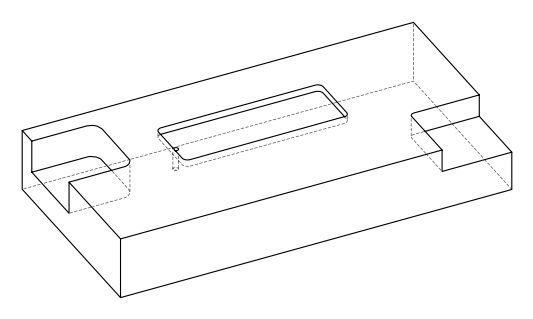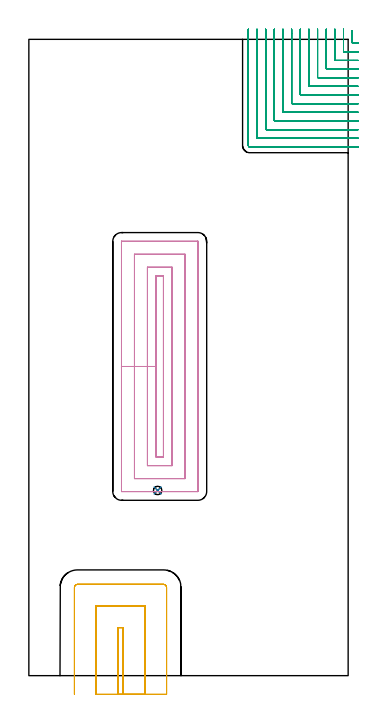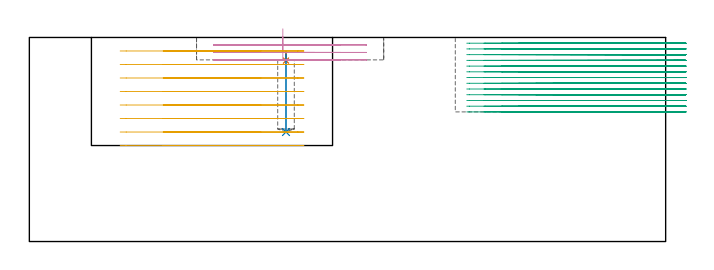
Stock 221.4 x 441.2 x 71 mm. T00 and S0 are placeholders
(PLAN: 5 operations, 4 tool changes, 51.9 min)
(1 SPOT_DRILL | STEP1POCKET | NXT0321_9005460120000 | 0.03 min | 751 mm3)
(2 DRILL_BLIND_HOLE_INTO_CENTER | STEP1POCKET | NXT0301_029 | 0.11 min | 646 mm3)
(3 MILL_CORNER_NOTCH_RECTANGULAR | CORNER_NOTCH_RECTANGULAR | NXT0201_009 | Follow Part, ap 2, ae 75% | 32.96 min | 148875 mm3)
(4 MILL_RECTANGULAR_POCKET | POCKET_RECTANGULAR_STRAIGHT | NXT0201_011 | Follow Part, ap 3, ae 75% | 8.85 min | 93256 mm3)
(5 MILL_SLOT | SLOT_PARTIAL_RECTANGULAR | UGT0201_094 | Follow Part, ap 5, ae 75% | 9.97 min | 228909 mm3)
(TOOL NXT0321_9005460120000 | NC Spot Drill, 142deg, 12mm, Carbide, Uncoated | D12 PA142 FL30 Z2)
(TOOL NXT0301_029 | Carbide Drill 5.8mm [860.1-0580-017A1-MM 2214] | D5.8 PA140 FL28 Z2)
(TOOL NXT0201_009 | ENDMILL 8mm [2P460-0800-NA 1630] | D8 FL26 Z6)
(TOOL NXT0201_011 | ENDMILL 12mm [2P460-1200-NA 1630] | D12 FL38 Z6)
(TOOL UGT0201_094 | End mill 20 mm | D20 FL38 Z4)
(OP 1 SPOT_DRILL)
G17 G21 G94 G90
T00 M6
G54
G17 G0 G90 X89.3 Y128.4 S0 M3
G43 Z81. H0
G94 G81 G98 Z62.95 F250. R66.2
G80
M5
M2
(OP 2 DRILL_BLIND_HOLE_INTO_CENTER)
G17 G21 G94 G90
T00 M6
G54
G17 G0 G90 X89.3 Y128.4 S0 M3
G43 Z81. H1
G94 G81 G98 Z38.1 F250. R65.2
G80
M5
M2
(OP 3 MILL_CORNER_NOTCH_RECTANGULAR)
G17 G21 G94 G90
T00 M6
G54
G17 G0 G90 X224.2 Y447.057 S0 M3
G43 Z81. H1
Z69.008
G94 G1 Y444.057 F250.
Y438.995
G3 X224.595 Y438.6 R0.4
G1 X225.4
X228.4
G0 Z81.
X218.2 Y448.2
Z69.008
G1 Y445.2
Y432.995 F500.
G3 X218.595 Y432.6 R0.4
G1 X225.4
X228.4 F250.
G0 Z81.
X212.2 Y448.2
Z69.008
G1 Y445.2
Y426.995 F500.
G3 X212.595 Y426.6 R0.4
G1 X225.4
X228.4 F250.
G0 Z81.
X206.2 Y448.2
Z69.008
G1 Y445.2
Y420.996 F500.
G3 X206.596 Y420.6 R0.4
G1 X225.4
X228.4 F250.
G0 Z81.
X200.2 Y448.2
Z69.008
G1 Y445.2
Y414.996 F500.
G3 X200.596 Y414.6 R0.4
G1 X225.4
X228.4 F250.
G0 Z81.
X194.2 Y448.2
Z69.008
G1 Y445.2
Y408.996 F500.
G3 X194.596 Y408.6 R0.4
G1 X225.4
X228.4 F250.
G0 Z81.
X188.2 Y448.2
Z69.008
G1 Y445.2
Y402.996 F500.
G3 X188.596 Y402.6 R0.4
G1 X225.4
X228.4 F250.
G0 Z81.
X182.2 Y448.2
Z69.008
G1 Y445.2
Y396.996 F500.
G3 X182.596 Y396.6 R0.4
G1 X225.4
X228.4 F250.
G0 Z81.
X176.2 Y448.2
Z69.008
G1 Y445.2
Y390.997 F500.
G3 X176.597 Y390.6 R0.4
G1 X225.4
X228.4 F250.
G0 Z81.
X170.2 Y448.2
Z69.008
G1 Y445.2
Y384.997 F500.
G3 X170.597 Y384.6 R0.4
G1 X225.4
X228.4 F250.
G0 Z81.
X164.2 Y448.2
Z69.008
G1 Y445.2
Y378.997 F500.
G3 X164.597 Y378.6 R0.4
G1 X225.4
X228.4 F250.
G0 Z81.
X158.2 Y448.2
Z69.008
G1 Y445.2
Y372.997 F500.
G3 X158.597 Y372.6 R0.4
G1 X225.4
X228.4 F250.
G0 Z81.
X152.2 Y448.2
Z69.008
G1 Y445.2
Y367.5 F500.
G3 X153.1 Y366.6 R0.9
G1 X225.4
X228.4 F250.
G0 Z81.
X224.2 Y447.057
Z67.015
G1 Y444.057
Y438.995
G3 X224.595 Y438.6 R0.4
G1 X225.4
X228.4
G0 Z81.
X218.2 Y448.2
Z67.015
G1 Y445.2
Y432.995 F500.
G3 X218.595 Y432.6 R0.4
G1 X225.4
X228.4 F250.
G0 Z81.
X212.2 Y448.2
Z67.015
G1 Y445.2
Y426.995 F500.
G3 X212.595 Y426.6 R0.4
G1 X225.4
X228.4 F250.
G0 Z81.
X206.2 Y448.2
Z67.015
G1 Y445.2
Y420.996 F500.
G3 X206.596 Y420.6 R0.4
G1 X225.4
X228.4 F250.
G0 Z81.
X200.2 Y448.2
Z67.015
G1 Y445.2
Y414.996 F500.
G3 X200.596 Y414.6 R0.4
G1 X225.4
X228.4 F250.
G0 Z81.
X194.2 Y448.2
Z67.015
G1 Y445.2
Y408.996 F500.
G3 X194.596 Y408.6 R0.4
G1 X225.4
X228.4 F250.
G0 Z81.
X188.2 Y448.2
Z67.015
G1 Y445.2
Y402.996 F500.
G3 X188.596 Y402.6 R0.4
G1 X225.4
X228.4 F250.
G0 Z81.
X182.2 Y448.2
Z67.015
G1 Y445.2
Y396.996 F500.
G3 X182.596 Y396.6 R0.4
G1 X225.4
X228.4 F250.
G0 Z81.
X176.2 Y448.2
Z67.015
G1 Y445.2
Y390.997 F500.
G3 X176.597 Y390.6 R0.4
G1 X225.4
X228.4 F250.
G0 Z81.
X170.2 Y448.2
Z67.015
G1 Y445.2
Y384.997 F500.
G3 X170.597 Y384.6 R0.4
G1 X225.4
X228.4 F250.
G0 Z81.
X164.2 Y448.2
Z67.015
G1 Y445.2
Y378.997 F500.
G3 X164.597 Y378.6 R0.4
G1 X225.4
X228.4 F250.
G0 Z81.
X158.2 Y448.2
Z67.015
G1 Y445.2
Y372.997 F500.
G3 X158.597 Y372.6 R0.4
G1 X225.4
X228.4 F250.
G0 Z81.
X152.2 Y448.2
Z67.015
G1 Y445.2
Y367.5 F500.
G3 X153.1 Y366.6 R0.9
G1 X225.4
X228.4 F250.
G0 Z81.
X224.2 Y447.057
Z65.023
G1 Y444.057
Y438.995
G3 X224.595 Y438.6 R0.4
G1 X225.4
X228.4
G0 Z81.
X218.2 Y448.2
Z65.023
G1 Y445.2
Y432.995 F500.
G3 X218.595 Y432.6 R0.4
G1 X225.4
X228.4 F250.
G0 Z81.
X212.2 Y448.2
Z65.023
G1 Y445.2
Y426.995 F500.
G3 X212.595 Y426.6 R0.4
G1 X225.4
X228.4 F250.
G0 Z81.
X206.2 Y448.2
Z65.023
G1 Y445.2
Y420.996 F500.
G3 X206.596 Y420.6 R0.4
G1 X225.4
X228.4 F250.
G0 Z81.
X200.2 Y448.2
Z65.023
G1 Y445.2
Y414.996 F500.
G3 X200.596 Y414.6 R0.4
G1 X225.4
X228.4 F250.
G0 Z81.
X194.2 Y448.2
Z65.023
G1 Y445.2
Y408.996 F500.
G3 X194.596 Y408.6 R0.4
G1 X225.4
X228.4 F250.
G0 Z81.
X188.2 Y448.2
Z65.023
G1 Y445.2
Y402.996 F500.
G3 X188.596 Y402.6 R0.4
G1 X225.4
X228.4 F250.
G0 Z81.
X182.2 Y448.2
Z65.023
G1 Y445.2
Y396.996 F500.
G3 X182.596 Y396.6 R0.4
G1 X225.4
X228.4 F250.
G0 Z81.
X176.2 Y448.2
Z65.023
G1 Y445.2
Y390.997 F500.
G3 X176.597 Y390.6 R0.4
G1 X225.4
X228.4 F250.
G0 Z81.
X170.2 Y448.2
Z65.023
G1 Y445.2
Y384.997 F500.
G3 X170.597 Y384.6 R0.4
G1 X225.4
X228.4 F250.
G0 Z81.
X164.2 Y448.2
Z65.023
G1 Y445.2
Y378.997 F500.
G3 X164.597 Y378.6 R0.4
G1 X225.4
X228.4 F250.
G0 Z81.
X158.2 Y448.2
Z65.023
G1 Y445.2
Y372.997 F500.
G3 X158.597 Y372.6 R0.4
G1 X225.4
X228.4 F250.
G0 Z81.
X152.2 Y448.2
Z65.023
G1 Y445.2
Y367.5 F500.
G3 X153.1 Y366.6 R0.9
G1 X225.4
X228.4 F250.
G0 Z81.
X224.2 Y447.057
Z63.031
G1 Y444.057
Y438.995
G3 X224.595 Y438.6 R0.4
G1 X225.4
X228.4
G0 Z81.
X218.2 Y448.2
Z63.031
G1 Y445.2
Y432.995 F500.
G3 X218.595 Y432.6 R0.4
G1 X225.4
X228.4 F250.
G0 Z81.
X212.2 Y448.2
Z63.031
G1 Y445.2
Y426.995 F500.
G3 X212.595 Y426.6 R0.4
G1 X225.4
X228.4 F250.
G0 Z81.
X206.2 Y448.2
Z63.031
G1 Y445.2
Y420.996 F500.
G3 X206.596 Y420.6 R0.4
G1 X225.4
X228.4 F250.
G0 Z81.
X200.2 Y448.2
Z63.031
G1 Y445.2
Y414.996 F500.
G3 X200.596 Y414.6 R0.4
G1 X225.4
X228.4 F250.
G0 Z81.
X194.2 Y448.2
Z63.031
G1 Y445.2
Y408.996 F500.
G3 X194.596 Y408.6 R0.4
G1 X225.4
X228.4 F250.
G0 Z81.
X188.2 Y448.2
Z63.031
G1 Y445.2
Y402.996 F500.
G3 X188.596 Y402.6 R0.4
G1 X225.4
X228.4 F250.
G0 Z81.
X182.2 Y448.2
Z63.031
G1 Y445.2
Y396.996 F500.
G3 X182.596 Y396.6 R0.4
G1 X225.4
X228.4 F250.
G0 Z81.
X176.2 Y448.2
Z63.031
G1 Y445.2
Y390.997 F500.
G3 X176.597 Y390.6 R0.4
G1 X225.4
X228.4 F250.
G0 Z81.
X170.2 Y448.2
Z63.031
G1 Y445.2
Y384.997 F500.
G3 X170.597 Y384.6 R0.4
G1 X225.4
X228.4 F250.
G0 Z81.
X164.2 Y448.2
Z63.031
G1 Y445.2
Y378.997 F500.
G3 X164.597 Y378.6 R0.4
G1 X225.4
X228.4 F250.
G0 Z81.
X158.2 Y448.2
Z63.031
G1 Y445.2
Y372.997 F500.
G3 X158.597 Y372.6 R0.4
G1 X225.4
X228.4 F250.
G0 Z81.
X152.2 Y448.2
Z63.031
G1 Y445.2
Y367.5 F500.
G3 X153.1 Y366.6 R0.9
G1 X225.4
X228.4 F250.
G0 Z81.
X224.2 Y447.057
Z61.038
G1 Y444.057
Y438.995
G3 X224.595 Y438.6 R0.4
G1 X225.4
X228.4
G0 Z81.
X218.2 Y448.2
Z61.038
G1 Y445.2
Y432.995 F500.
G3 X218.595 Y432.6 R0.4
G1 X225.4
X228.4 F250.
G0 Z81.
X212.2 Y448.2
Z61.038
G1 Y445.2
Y426.995 F500.
G3 X212.595 Y426.6 R0.4
G1 X225.4
X228.4 F250.
G0 Z81.
X206.2 Y448.2
Z61.038
G1 Y445.2
Y420.996 F500.
G3 X206.596 Y420.6 R0.4
G1 X225.4
X228.4 F250.
G0 Z81.
X200.2 Y448.2
Z61.038
G1 Y445.2
Y414.996 F500.
G3 X200.596 Y414.6 R0.4
G1 X225.4
X228.4 F250.
G0 Z81.
X194.2 Y448.2
Z61.038
G1 Y445.2
Y408.996 F500.
G3 X194.596 Y408.6 R0.4
G1 X225.4
X228.4 F250.
G0 Z81.
X188.2 Y448.2
Z61.038
G1 Y445.2
Y402.996 F500.
G3 X188.596 Y402.6 R0.4
G1 X225.4
X228.4 F250.
G0 Z81.
X182.2 Y448.2
Z61.038
G1 Y445.2
Y396.996 F500.
G3 X182.596 Y396.6 R0.4
G1 X225.4
X228.4 F250.
G0 Z81.
X176.2 Y448.2
Z61.038
G1 Y445.2
Y390.997 F500.
G3 X176.597 Y390.6 R0.4
G1 X225.4
X228.4 F250.
G0 Z81.
X170.2 Y448.2
Z61.038
G1 Y445.2
Y384.997 F500.
G3 X170.597 Y384.6 R0.4
G1 X225.4
X228.4 F250.
G0 Z81.
X164.2 Y448.2
Z61.038
G1 Y445.2
Y378.997 F500.
G3 X164.597 Y378.6 R0.4
G1 X225.4
X228.4 F250.
G0 Z81.
X158.2 Y448.2
Z61.038
G1 Y445.2
Y372.997 F500.
G3 X158.597 Y372.6 R0.4
G1 X225.4
X228.4 F250.
G0 Z81.
X152.2 Y448.2
Z61.038
G1 Y445.2
Y367.5 F500.
G3 X153.1 Y366.6 R0.9
G1 X225.4
X228.4 F250.
G0 Z81.
X224.2 Y447.057
Z59.046
G1 Y444.057
Y438.995
G3 X224.595 Y438.6 R0.4
G1 X225.4
X228.4
G0 Z81.
X218.2 Y448.2
Z59.046
G1 Y445.2
Y432.995 F500.
G3 X218.595 Y432.6 R0.4
G1 X225.4
X228.4 F250.
G0 Z81.
X212.2 Y448.2
Z59.046
G1 Y445.2
Y426.995 F500.
G3 X212.595 Y426.6 R0.4
G1 X225.4
X228.4 F250.
G0 Z81.
X206.2 Y448.2
Z59.046
G1 Y445.2
Y420.996 F500.
G3 X206.596 Y420.6 R0.4
G1 X225.4
X228.4 F250.
G0 Z81.
X200.2 Y448.2
Z59.046
G1 Y445.2
Y414.996 F500.
G3 X200.596 Y414.6 R0.4
G1 X225.4
X228.4 F250.
G0 Z81.
X194.2 Y448.2
Z59.046
G1 Y445.2
Y408.996 F500.
G3 X194.596 Y408.6 R0.4
G1 X225.4
X228.4 F250.
G0 Z81.
X188.2 Y448.2
Z59.046
G1 Y445.2
Y402.996 F500.
G3 X188.596 Y402.6 R0.4
G1 X225.4
X228.4 F250.
G0 Z81.
X182.2 Y448.2
Z59.046
G1 Y445.2
Y396.996 F500.
G3 X182.596 Y396.6 R0.4
G1 X225.4
X228.4 F250.
G0 Z81.
X176.2 Y448.2
Z59.046
G1 Y445.2
Y390.997 F500.
G3 X176.597 Y390.6 R0.4
G1 X225.4
X228.4 F250.
G0 Z81.
X170.2 Y448.2
Z59.046
G1 Y445.2
Y384.997 F500.
G3 X170.597 Y384.6 R0.4
G1 X225.4
X228.4 F250.
G0 Z81.
X164.2 Y448.2
Z59.046
G1 Y445.2
Y378.997 F500.
G3 X164.597 Y378.6 R0.4
G1 X225.4
X228.4 F250.
G0 Z81.
X158.2 Y448.2
Z59.046
G1 Y445.2
Y372.997 F500.
G3 X158.597 Y372.6 R0.4
G1 X225.4
X228.4 F250.
G0 Z81.
X152.2 Y448.2
Z59.046
G1 Y445.2
Y367.5 F500.
G3 X153.1 Y366.6 R0.9
G1 X225.4
X228.4 F250.
G0 Z81.
X224.2 Y447.057
Z57.054
G1 Y444.057
Y438.995
G3 X224.595 Y438.6 R0.4
G1 X225.4
X228.4
G0 Z81.
X218.2 Y448.2
Z57.054
G1 Y445.2
Y432.995 F500.
G3 X218.595 Y432.6 R0.4
G1 X225.4
X228.4 F250.
G0 Z81.
X212.2 Y448.2
Z57.054
G1 Y445.2
Y426.995 F500.
G3 X212.595 Y426.6 R0.4
G1 X225.4
X228.4 F250.
G0 Z81.
X206.2 Y448.2
Z57.054
G1 Y445.2
Y420.996 F500.
G3 X206.596 Y420.6 R0.4
G1 X225.4
X228.4 F250.
G0 Z81.
X200.2 Y448.2
Z57.054
G1 Y445.2
Y414.996 F500.
G3 X200.596 Y414.6 R0.4
G1 X225.4
X228.4 F250.
G0 Z81.
X194.2 Y448.2
Z57.054
G1 Y445.2
Y408.996 F500.
G3 X194.596 Y408.6 R0.4
G1 X225.4
X228.4 F250.
G0 Z81.
X188.2 Y448.2
Z57.054
G1 Y445.2
Y402.996 F500.
G3 X188.596 Y402.6 R0.4
G1 X225.4
X228.4 F250.
G0 Z81.
X182.2 Y448.2
Z57.054
G1 Y445.2
Y396.996 F500.
G3 X182.596 Y396.6 R0.4
G1 X225.4
X228.4 F250.
G0 Z81.
X176.2 Y448.2
Z57.054
G1 Y445.2
Y390.997 F500.
G3 X176.597 Y390.6 R0.4
G1 X225.4
X228.4 F250.
G0 Z81.
X170.2 Y448.2
Z57.054
G1 Y445.2
Y384.997 F500.
G3 X170.597 Y384.6 R0.4
G1 X225.4
X228.4 F250.
G0 Z81.
X164.2 Y448.2
Z57.054
G1 Y445.2
Y378.997 F500.
G3 X164.597 Y378.6 R0.4
G1 X225.4
X228.4 F250.
G0 Z81.
X158.2 Y448.2
Z57.054
G1 Y445.2
Y372.997 F500.
G3 X158.597 Y372.6 R0.4
G1 X225.4
X228.4 F250.
G0 Z81.
X152.2 Y448.2
Z57.054
G1 Y445.2
Y367.5 F500.
G3 X153.1 Y366.6 R0.9
G1 X225.4
X228.4 F250.
G0 Z81.
X224.2 Y447.057
Z55.062
G1 Y444.057
Y438.995
G3 X224.595 Y438.6 R0.4
G1 X225.4
X228.4
G0 Z81.
X218.2 Y448.2
Z55.062
G1 Y445.2
Y432.995 F500.
G3 X218.595 Y432.6 R0.4
G1 X225.4
X228.4 F250.
G0 Z81.
X212.2 Y448.2
Z55.062
G1 Y445.2
Y426.995 F500.
G3 X212.595 Y426.6 R0.4
G1 X225.4
X228.4 F250.
G0 Z81.
X206.2 Y448.2
Z55.062
G1 Y445.2
Y420.996 F500.
G3 X206.596 Y420.6 R0.4
G1 X225.4
X228.4 F250.
G0 Z81.
X200.2 Y448.2
Z55.062
G1 Y445.2
Y414.996 F500.
G3 X200.596 Y414.6 R0.4
G1 X225.4
X228.4 F250.
G0 Z81.
X194.2 Y448.2
Z55.062
G1 Y445.2
Y408.996 F500.
G3 X194.596 Y408.6 R0.4
G1 X225.4
X228.4 F250.
G0 Z81.
X188.2 Y448.2
Z55.062
G1 Y445.2
Y402.996 F500.
G3 X188.596 Y402.6 R0.4
G1 X225.4
X228.4 F250.
G0 Z81.
X182.2 Y448.2
Z55.062
G1 Y445.2
Y396.996 F500.
G3 X182.596 Y396.6 R0.4
G1 X225.4
X228.4 F250.
G0 Z81.
X176.2 Y448.2
Z55.062
G1 Y445.2
Y390.997 F500.
G3 X176.597 Y390.6 R0.4
G1 X225.4
X228.4 F250.
G0 Z81.
X170.2 Y448.2
Z55.062
G1 Y445.2
Y384.997 F500.
G3 X170.597 Y384.6 R0.4
G1 X225.4
X228.4 F250.
G0 Z81.
X164.2 Y448.2
Z55.062
G1 Y445.2
Y378.997 F500.
G3 X164.597 Y378.6 R0.4
G1 X225.4
X228.4 F250.
G0 Z81.
X158.2 Y448.2
Z55.062
G1 Y445.2
Y372.997 F500.
G3 X158.597 Y372.6 R0.4
G1 X225.4
X228.4 F250.
G0 Z81.
X152.2 Y448.2
Z55.062
G1 Y445.2
Y367.5 F500.
G3 X153.1 Y366.6 R0.9
G1 X225.4
X228.4 F250.
G0 Z81.
X224.2 Y447.057
Z53.069
G1 Y444.057
Y438.995
G3 X224.595 Y438.6 R0.4
G1 X225.4
X228.4
G0 Z81.
X218.2 Y448.2
Z53.069
G1 Y445.2
Y432.995 F500.
G3 X218.595 Y432.6 R0.4
G1 X225.4
X228.4 F250.
G0 Z81.
X212.2 Y448.2
Z53.069
G1 Y445.2
Y426.995 F500.
G3 X212.595 Y426.6 R0.4
G1 X225.4
X228.4 F250.
G0 Z81.
X206.2 Y448.2
Z53.069
G1 Y445.2
Y420.996 F500.
G3 X206.596 Y420.6 R0.4
G1 X225.4
X228.4 F250.
G0 Z81.
X200.2 Y448.2
Z53.069
G1 Y445.2
Y414.996 F500.
G3 X200.596 Y414.6 R0.4
G1 X225.4
X228.4 F250.
G0 Z81.
X194.2 Y448.2
Z53.069
G1 Y445.2
Y408.996 F500.
G3 X194.596 Y408.6 R0.4
G1 X225.4
X228.4 F250.
G0 Z81.
X188.2 Y448.2
Z53.069
G1 Y445.2
Y402.996 F500.
G3 X188.596 Y402.6 R0.4
G1 X225.4
X228.4 F250.
G0 Z81.
X182.2 Y448.2
Z53.069
G1 Y445.2
Y396.996 F500.
G3 X182.596 Y396.6 R0.4
G1 X225.4
X228.4 F250.
G0 Z81.
X176.2 Y448.2
Z53.069
G1 Y445.2
Y390.997 F500.
G3 X176.597 Y390.6 R0.4
G1 X225.4
X228.4 F250.
G0 Z81.
X170.2 Y448.2
Z53.069
G1 Y445.2
Y384.997 F500.
G3 X170.597 Y384.6 R0.4
G1 X225.4
X228.4 F250.
G0 Z81.
X164.2 Y448.2
Z53.069
G1 Y445.2
Y378.997 F500.
G3 X164.597 Y378.6 R0.4
G1 X225.4
X228.4 F250.
G0 Z81.
X158.2 Y448.2
Z53.069
G1 Y445.2
Y372.997 F500.
G3 X158.597 Y372.6 R0.4
G1 X225.4
X228.4 F250.
G0 Z81.
X152.2 Y448.2
Z53.069
G1 Y445.2
Y367.5 F500.
G3 X153.1 Y366.6 R0.9
G1 X225.4
X228.4 F250.
G0 Z81.
X224.2 Y447.057
Z51.077
G1 Y444.057
Y438.995
G3 X224.595 Y438.6 R0.4
G1 X225.4
X228.4
G0 Z81.
X218.2 Y448.2
Z51.077
G1 Y445.2
Y432.995 F500.
G3 X218.595 Y432.6 R0.4
G1 X225.4
X228.4 F250.
G0 Z81.
X212.2 Y448.2
Z51.077
G1 Y445.2
Y426.995 F500.
G3 X212.595 Y426.6 R0.4
G1 X225.4
X228.4 F250.
G0 Z81.
X206.2 Y448.2
Z51.077
G1 Y445.2
Y420.996 F500.
G3 X206.596 Y420.6 R0.4
G1 X225.4
X228.4 F250.
G0 Z81.
X200.2 Y448.2
Z51.077
G1 Y445.2
Y414.996 F500.
G3 X200.596 Y414.6 R0.4
G1 X225.4
X228.4 F250.
G0 Z81.
X194.2 Y448.2
Z51.077
G1 Y445.2
Y408.996 F500.
G3 X194.596 Y408.6 R0.4
G1 X225.4
X228.4 F250.
G0 Z81.
X188.2 Y448.2
Z51.077
G1 Y445.2
Y402.996 F500.
G3 X188.596 Y402.6 R0.4
G1 X225.4
X228.4 F250.
G0 Z81.
X182.2 Y448.2
Z51.077
G1 Y445.2
Y396.996 F500.
G3 X182.596 Y396.6 R0.4
G1 X225.4
X228.4 F250.
G0 Z81.
X176.2 Y448.2
Z51.077
G1 Y445.2
Y390.997 F500.
G3 X176.597 Y390.6 R0.4
G1 X225.4
X228.4 F250.
G0 Z81.
X170.2 Y448.2
Z51.077
G1 Y445.2
Y384.997 F500.
G3 X170.597 Y384.6 R0.4
G1 X225.4
X228.4 F250.
G0 Z81.
X164.2 Y448.2
Z51.077
G1 Y445.2
Y378.997 F500.
G3 X164.597 Y378.6 R0.4
G1 X225.4
X228.4 F250.
G0 Z81.
X158.2 Y448.2
Z51.077
G1 Y445.2
Y372.997 F500.
G3 X158.597 Y372.6 R0.4
G1 X225.4
X228.4 F250.
G0 Z81.
X152.2 Y448.2
Z51.077
G1 Y445.2
Y367.5 F500.
G3 X153.1 Y366.6 R0.9
G1 X225.4
X228.4 F250.
G0 Z81.
X224.2 Y447.057
Z49.085
G1 Y444.057
Y438.995
G3 X224.595 Y438.6 R0.4
G1 X225.4
X228.4
G0 Z81.
X218.2 Y448.2
Z49.085
G1 Y445.2
Y432.995 F500.
G3 X218.595 Y432.6 R0.4
G1 X225.4
X228.4 F250.
G0 Z81.
X212.2 Y448.2
Z49.085
G1 Y445.2
Y426.995 F500.
G3 X212.595 Y426.6 R0.4
G1 X225.4
X228.4 F250.
G0 Z81.
X206.2 Y448.2
Z49.085
G1 Y445.2
Y420.996 F500.
G3 X206.596 Y420.6 R0.4
G1 X225.4
X228.4 F250.
G0 Z81.
X200.2 Y448.2
Z49.085
G1 Y445.2
Y414.996 F500.
G3 X200.596 Y414.6 R0.4
G1 X225.4
X228.4 F250.
G0 Z81.
X194.2 Y448.2
Z49.085
G1 Y445.2
Y408.996 F500.
G3 X194.596 Y408.6 R0.4
G1 X225.4
X228.4 F250.
G0 Z81.
X188.2 Y448.2
Z49.085
G1 Y445.2
Y402.996 F500.
G3 X188.596 Y402.6 R0.4
G1 X225.4
X228.4 F250.
G0 Z81.
X182.2 Y448.2
Z49.085
G1 Y445.2
Y396.996 F500.
G3 X182.596 Y396.6 R0.4
G1 X225.4
X228.4 F250.
G0 Z81.
X176.2 Y448.2
Z49.085
G1 Y445.2
Y390.997 F500.
G3 X176.597 Y390.6 R0.4
G1 X225.4
X228.4 F250.
G0 Z81.
X170.2 Y448.2
Z49.085
G1 Y445.2
Y384.997 F500.
G3 X170.597 Y384.6 R0.4
G1 X225.4
X228.4 F250.
G0 Z81.
X164.2 Y448.2
Z49.085
G1 Y445.2
Y378.997 F500.
G3 X164.597 Y378.6 R0.4
G1 X225.4
X228.4 F250.
G0 Z81.
X158.2 Y448.2
Z49.085
G1 Y445.2
Y372.997 F500.
G3 X158.597 Y372.6 R0.4
G1 X225.4
X228.4 F250.
G0 Z81.
X152.2 Y448.2
Z49.085
G1 Y445.2
Y367.5 F500.
G3 X153.1 Y366.6 R0.9
G1 X225.4
X228.4 F250.
G0 Z81.
X224.2 Y447.057
Z47.092
G1 Y444.057
Y438.995
G3 X224.595 Y438.6 R0.4
G1 X225.4
X228.4
G0 Z81.
X218.2 Y448.2
Z47.092
G1 Y445.2
Y432.995 F500.
G3 X218.595 Y432.6 R0.4
G1 X225.4
X228.4 F250.
G0 Z81.
X212.2 Y448.2
Z47.092
G1 Y445.2
Y426.995 F500.
G3 X212.595 Y426.6 R0.4
G1 X225.4
X228.4 F250.
G0 Z81.
X206.2 Y448.2
Z47.092
G1 Y445.2
Y420.996 F500.
G3 X206.596 Y420.6 R0.4
G1 X225.4
X228.4 F250.
G0 Z81.
X200.2 Y448.2
Z47.092
G1 Y445.2
Y414.996 F500.
G3 X200.596 Y414.6 R0.4
G1 X225.4
X228.4 F250.
G0 Z81.
X194.2 Y448.2
Z47.092
G1 Y445.2
Y408.996 F500.
G3 X194.596 Y408.6 R0.4
G1 X225.4
X228.4 F250.
G0 Z81.
X188.2 Y448.2
Z47.092
G1 Y445.2
Y402.996 F500.
G3 X188.596 Y402.6 R0.4
G1 X225.4
X228.4 F250.
G0 Z81.
X182.2 Y448.2
Z47.092
G1 Y445.2
Y396.996 F500.
G3 X182.596 Y396.6 R0.4
G1 X225.4
X228.4 F250.
G0 Z81.
X176.2 Y448.2
Z47.092
G1 Y445.2
Y390.997 F500.
G3 X176.597 Y390.6 R0.4
G1 X225.4
X228.4 F250.
G0 Z81.
X170.2 Y448.2
Z47.092
G1 Y445.2
Y384.997 F500.
G3 X170.597 Y384.6 R0.4
G1 X225.4
X228.4 F250.
G0 Z81.
X164.2 Y448.2
Z47.092
G1 Y445.2
Y378.997 F500.
G3 X164.597 Y378.6 R0.4
G1 X225.4
X228.4 F250.
G0 Z81.
X158.2 Y448.2
Z47.092
G1 Y445.2
Y372.997 F500.
G3 X158.597 Y372.6 R0.4
G1 X225.4
X228.4 F250.
G0 Z81.
X152.2 Y448.2
Z47.092
G1 Y445.2
Y367.5 F500.
G3 X153.1 Y366.6 R0.9
G1 X225.4
X228.4 F250.
G0 Z81.
X224.2 Y447.057
Z45.1
G1 Y444.057
Y438.995
G3 X224.595 Y438.6 R0.4
G1 X225.4
X228.4
G0 Z81.
X218.2 Y448.2
Z45.1
G1 Y445.2
Y432.995 F500.
G3 X218.595 Y432.6 R0.4
G1 X225.4
X228.4 F250.
G0 Z81.
X212.2 Y448.2
Z45.1
G1 Y445.2
Y426.995 F500.
G3 X212.595 Y426.6 R0.4
G1 X225.4
X228.4 F250.
G0 Z81.
X206.2 Y448.2
Z45.1
G1 Y445.2
Y420.996 F500.
G3 X206.596 Y420.6 R0.4
G1 X225.4
X228.4 F250.
G0 Z81.
X200.2 Y448.2
Z45.1
G1 Y445.2
Y414.996 F500.
G3 X200.596 Y414.6 R0.4
G1 X225.4
X228.4 F250.
G0 Z81.
X194.2 Y448.2
Z45.1
G1 Y445.2
Y408.996 F500.
G3 X194.596 Y408.6 R0.4
G1 X225.4
X228.4 F250.
G0 Z81.
X188.2 Y448.2
Z45.1
G1 Y445.2
Y402.996 F500.
G3 X188.596 Y402.6 R0.4
G1 X225.4
X228.4 F250.
G0 Z81.
X182.2 Y448.2
Z45.1
G1 Y445.2
Y396.996 F500.
G3 X182.596 Y396.6 R0.4
G1 X225.4
X228.4 F250.
G0 Z81.
X176.2 Y448.2
Z45.1
G1 Y445.2
Y390.997 F500.
G3 X176.597 Y390.6 R0.4
G1 X225.4
X228.4 F250.
G0 Z81.
X170.2 Y448.2
Z45.1
G1 Y445.2
Y384.997 F500.
G3 X170.597 Y384.6 R0.4
G1 X225.4
X228.4 F250.
G0 Z81.
X164.2 Y448.2
Z45.1
G1 Y445.2
Y378.997 F500.
G3 X164.597 Y378.6 R0.4
G1 X225.4
X228.4 F250.
G0 Z81.
X158.2 Y448.2
Z45.1
G1 Y445.2
Y372.997 F500.
G3 X158.597 Y372.6 R0.4
G1 X225.4
X228.4 F250.
G0 Z81.
X152.2 Y448.2
Z45.1
G1 Y445.2
Y367.5 F500.
G3 X153.1 Y366.6 R0.9
G1 X225.4
X228.4 F250.
G0 Z81.
M5
M2
(OP 4 MILL_RECTANGULAR_POCKET)
G17 G21 G94 G90
T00 M6
G54
G17 G0 G90 X88.2 Y235.299 S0 M3
G43 Z81. H1
Z74.
G94 G1 Y214.4 Z68.4 F250.
Y151.6 F500.
X93.3
Y277.2
X88.2
Y214.4
X82.2
Y145.6
X99.3
Y283.2
X82.2
Y214.4
X73.2
Y136.6
X108.3
Y292.2
X73.2
Y214.4
X64.2
Y127.7
X64.205 Y127.645
X64.245 Y127.605
X64.3 Y127.6
X117.2
X117.255 Y127.605
X117.295 Y127.645
X117.3 Y127.7
Y301.1
X117.295 Y301.155
X117.255 Y301.195
X117.2 Y301.2
X64.3
X64.245 Y301.195
X64.205 Y301.155
X64.2 Y301.1
Y214.4
Y213.4
G0 X88.2 Y235.299 Z71.4
G1 Y214.4 Z65.8 F250.
Y151.6 F500.
X93.3
Y277.2
X88.2
Y214.4
X82.2
Y145.6
X99.3
Y283.2
X82.2
Y214.4
X73.2
Y136.6
X108.3
Y292.2
X73.2
Y214.4
X64.2
Y127.7
X64.205 Y127.645
X64.245 Y127.605
X64.3 Y127.6
X117.2
X117.255 Y127.605
X117.295 Y127.645
X117.3 Y127.7
Y301.1
X117.295 Y301.155
X117.255 Y301.195
X117.2 Y301.2
X64.3
X64.245 Y301.195
X64.205 Y301.155
X64.2 Y301.1
Y214.4
Y213.4
G0 X88.2 Y235.299 Z68.8
G1 Y214.4 Z63.2 F250.
Y151.6 F500.
X93.3
Y277.2
X88.2
Y214.4
X82.2
Y145.6
X99.3
Y283.2
X82.2
Y214.4
X73.2
Y136.6
X108.3
Y292.2
X73.2
Y214.4
X64.2
Y127.7
X64.205 Y127.645
X64.245 Y127.605
X64.3 Y127.6
X117.2
X117.255 Y127.605
X117.295 Y127.645
X117.3 Y127.7
Y301.1
X117.295 Y301.155
X117.255 Y301.195
X117.2 Y301.2
X64.3
X64.245 Y301.195
X64.205 Y301.155
X64.2 Y301.1
Y214.4
Y213.4
G0 Z81.
M5
M2
(OP 5 MILL_SLOT)
G17 G21 G94 G90
T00 M6
G54
G17 G0 G90 X65.5 Y-13. S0 M3
G43 Z81. H0
Z66.3
G94 G1 Y-10. F250.
Y33.3 F500.
X61.6
Y-10.
Y-13. F250.
X80.5
Y-10.
Y48.3 F500.
X46.6
Y-10.
Y-13. F250.
X95.5
Y-10.
Y61.2 F500.
G3 X93.4 Y63.3 R2.1
G1 X33.7
G3 X31.6 Y61.2 R2.1
G1 Y-10.
Y-13. F250.
G0 X65.5 Z61.6
G1 Y-10.
Y33.3 F500.
X61.6
Y-10.
Y-13. F250.
X80.5
Y-10.
Y48.3 F500.
X46.6
Y-10.
Y-13. F250.
X95.5
Y-10.
Y61.2 F500.
G3 X93.4 Y63.3 R2.1
G1 X33.7
G3 X31.6 Y61.2 R2.1
G1 Y-10.
Y-13. F250.
G0 X65.5 Z56.9
G1 Y-10.
Y33.3 F500.
X61.6
Y-10.
Y-13. F250.
X80.5
Y-10.
Y48.3 F500.
X46.6
Y-10.
Y-13. F250.
X95.5
Y-10.
Y61.2 F500.
G3 X93.4 Y63.3 R2.1
G1 X33.7
G3 X31.6 Y61.2 R2.1
G1 Y-10.
Y-13. F250.
G0 X65.5 Z52.2
G1 Y-10.
Y33.3 F500.
X61.6
Y-10.
Y-13. F250.
X80.5
Y-10.
Y48.3 F500.
X46.6
Y-10.
Y-13. F250.
X95.5
Y-10.
Y61.2 F500.
G3 X93.4 Y63.3 R2.1
G1 X33.7
G3 X31.6 Y61.2 R2.1
G1 Y-10.
Y-13. F250.
G0 X65.5 Z47.5
G1 Y-10.
Y33.3 F500.
X61.6
Y-10.
Y-13. F250.
X80.5
Y-10.
Y48.3 F500.
X46.6
Y-10.
Y-13. F250.
X95.5
Y-10.
Y61.2 F500.
G3 X93.4 Y63.3 R2.1
G1 X33.7
G3 X31.6 Y61.2 R2.1
G1 Y-10.
Y-13. F250.
G0 X65.5 Z42.8
G1 Y-10.
Y33.3 F500.
X61.6
Y-10.
Y-13. F250.
X80.5
Y-10.
Y48.3 F500.
X46.6
Y-10.
Y-13. F250.
X95.5
Y-10.
Y61.2 F500.
G3 X93.4 Y63.3 R2.1
G1 X33.7
G3 X31.6 Y61.2 R2.1
G1 Y-10.
Y-13. F250.
G0 X65.5 Z38.1
G1 Y-10.
Y33.3 F500.
X61.6
Y-10.
Y-13. F250.
X80.5
Y-10.
Y48.3 F500.
X46.6
Y-10.
Y-13. F250.
X95.5
Y-10.
Y61.2 F500.
G3 X93.4 Y63.3 R2.1
G1 X33.7
G3 X31.6 Y61.2 R2.1
G1 Y-10.
Y-13. F250.
G0 X65.5 Z33.4
G1 Y-10.
Y33.3 F500.
X61.6
Y-10.
Y-13. F250.
X80.5
Y-10.
Y48.3 F500.
X46.6
Y-10.
Y-13. F250.
X95.5
Y-10.
Y61.2 F500.
G3 X93.4 Y63.3 R2.1
G1 X33.7
G3 X31.6 Y61.2 R2.1
G1 Y-10.
Y-13. F250.
G0 Z81.
M5
M2
